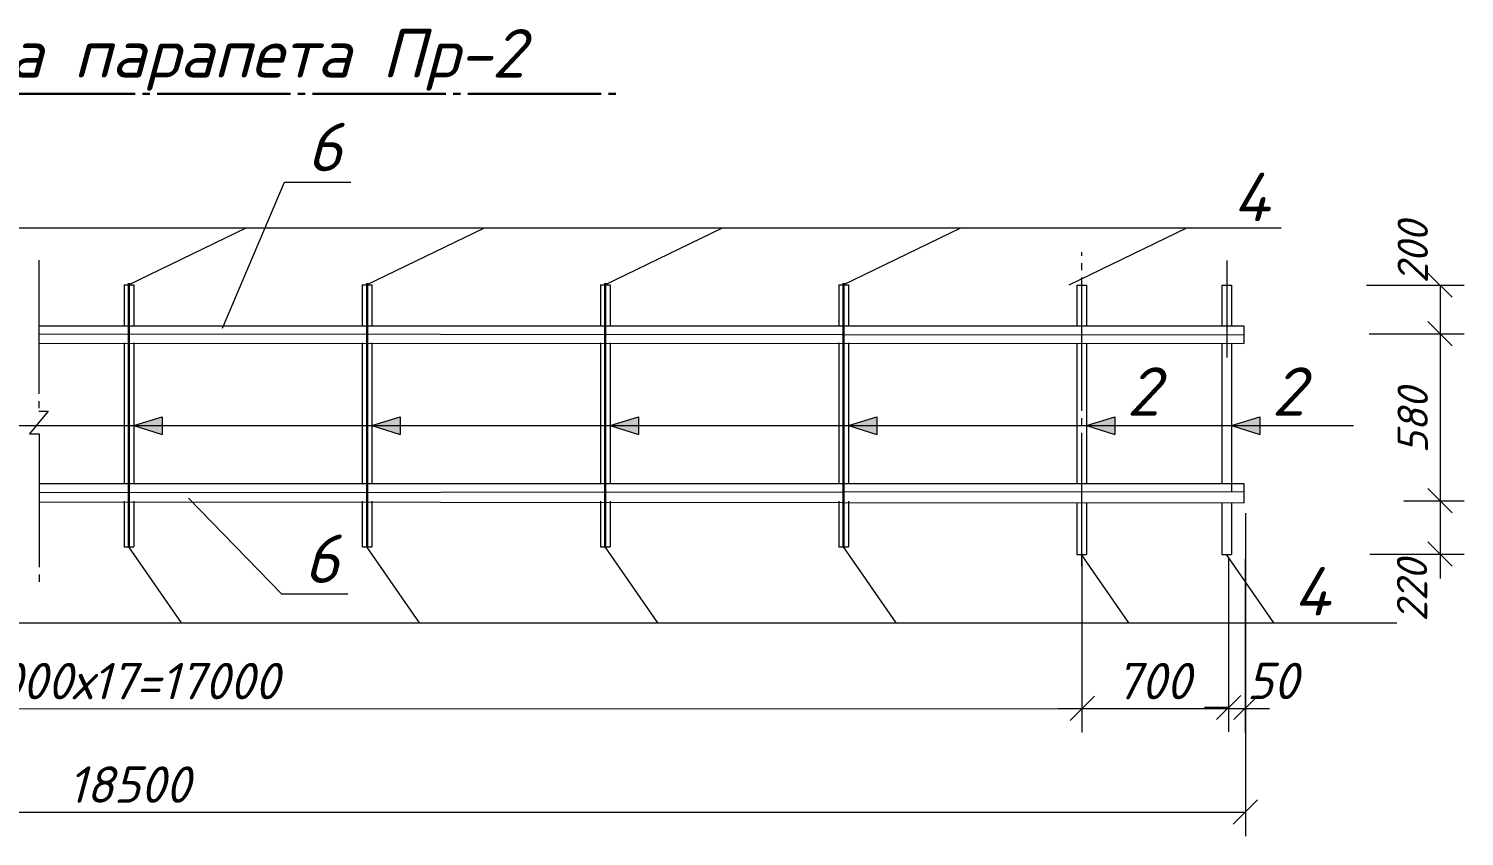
# Model space of a CAD drawing. Extents: x 108150 to 142535, y -18867 to -9422.
# Drawn here: x 140835.7 to 140954, y -16708.9 to -16642.3 of the extents above; entities that cross this region are included whole.
import ezdxf

# ---------------------------------------------------------------- set-up
doc = ezdxf.new("R2010")
doc.units = 0
doc.header["$MEASUREMENT"] = 0
doc.linetypes.add('ACAD_ISO04W100', pattern=[30, 24, -3, 0, -3])
doc.linetypes.add('JIS_08_11', pattern=[12.8, 11, -0.6, 0.6, -0.6])
for name, color, linetype, lineweight in [('Выносные', 8, 'Continuous', 15), ('Осевые', 8, 'ACAD_ISO04W100', 30), ('Размер.лини', 252, 'JIS_08_11', 20), ('Текст', 2, 'Continuous', 15)]:
    doc.layers.add(name, color=color, linetype=linetype, lineweight=lineweight)
doc.styles.add('ГОСТ 250', font='isocpeui.ttf', dxfattribs={"height": 250})
doc.styles.add('ГОСТ 300', font='isocpeui.ttf', dxfattribs={"height": 300})

# ---------------------------------------------------------------- blocks, each defined once
blk = doc.blocks.new('_Oblique')
at = {"color": 0, "linetype": 'ByBlock', "lineweight": -2}
blk.add_line((-0.5, -0.5), (0.5, 0.5), dxfattribs=at)

msp = doc.modelspace()

# ---------------------------------------------------------------- hatches: boundary and pattern name
at = {"layer": 'Выносные'}
h = msp.add_hatch(color=256, dxfattribs=at)
h.paths.add_polyline_path([(140846.6819, -16674.2697), (140844.3479, -16674.9999), (140846.6819, -16674.9999)])
h.paths.add_polyline_path([(140846.6819, -16674.9999), (140844.3479, -16674.9999), (140846.6819, -16675.7302)])
h = msp.add_hatch(color=256, dxfattribs=at)
h.paths.add_polyline_path([(140866.3119, -16674.2697), (140863.9779, -16674.9999), (140866.3119, -16674.9999)])
h.paths.add_polyline_path([(140866.3119, -16674.9999), (140863.9779, -16674.9999), (140866.3119, -16675.7302)])
h = msp.add_hatch(color=256, dxfattribs=at)
h.paths.add_polyline_path([(140885.9419, -16674.2697), (140883.6079, -16674.9999), (140885.9419, -16674.9999)])
h.paths.add_polyline_path([(140885.9419, -16674.9999), (140883.6079, -16674.9999), (140885.9419, -16675.7302)])
h = msp.add_hatch(color=256, dxfattribs=at)
h.paths.add_polyline_path([(140905.5919, -16674.2697), (140903.2579, -16674.9999), (140905.5919, -16674.9999)])
h.paths.add_polyline_path([(140905.5919, -16674.9999), (140903.2579, -16674.9999), (140905.5919, -16675.7302)])
h = msp.add_hatch(color=256, dxfattribs=at)
h.paths.add_polyline_path([(140925.2128, -16674.2697), (140922.8788, -16674.9999), (140925.2128, -16674.9999)])
h.paths.add_polyline_path([(140925.2128, -16674.9999), (140922.8788, -16674.9999), (140925.2128, -16675.7302)])
h = msp.add_hatch(color=256, dxfattribs=at)
h.paths.add_polyline_path([(140937.1721, -16674.2697), (140934.838, -16675), (140937.1721, -16675)])
h.paths.add_polyline_path([(140937.1721, -16675), (140934.838, -16675), (140937.1721, -16675.7303)])

# ---------------------------------------------------------------- linework, layer by layer
at = {"layer": 'Выносные', "color": 0}
for p, q in [((140851.6656, -16666.9685, -754.4947), (140856.7594, -16654.9375, -754.4947)), ((140856.7594, -16654.9375, -754.4947), (140862.2409, -16654.9375, -754.4947)), ((140843.9098, -16663.3861, -754.4947), (140853.6145, -16658.7023, -754.4947)), ((140863.5398, -16663.3861, -754.4947), (140873.2445, -16658.7023, -754.4947)), ((140883.1698, -16663.3861, -754.4947), (140892.8745, -16658.7023, -754.4947)), ((140902.8198, -16663.3861, -754.4947), (140912.5245, -16658.7023, -754.4947)), ((140921.4447, -16663.3861, -754.4947), (140931.1493, -16658.7023, -754.4947)), ((140848.8633, -16680.9872, -754.4947), (140856.5192, -16688.8866, -754.4947)), ((140843.9098, -16684.9861, -754.4947), (140848.2536, -16691.2778, -754.4947)), ((140863.5398, -16684.9861, -754.4947), (140867.8836, -16691.2778, -754.4947)), ((140883.1698, -16684.9861, -754.4947), (140887.5136, -16691.2778, -754.4947)), ((140902.8198, -16684.9861, -754.4947), (140907.1636, -16691.2778, -754.4947)), ((140922.4406, -16685.6261, -754.4947), (140926.3308, -16691.2608, -754.4947)), ((140934.3908, -16685.6261, -754.4947), (140938.2809, -16691.2608, -754.4947)), ((140856.5192, -16688.8866, -754.4947), (140862.0008, -16688.8866, -754.4947))]:
    msp.add_line(p, q, dxfattribs=at)
at = {"layer": 'Выносные', "color": 0, "lineweight": 20}
for p, q in [((140783.0245, -16658.7023, -754.4947), (140938.9126, -16658.7023, -754.4947)), ((140843.5479, -16663.3861, -754.4947), (140844.3479, -16663.3861, -754.4947)), ((140843.5479, -16663.3861, -754.4947), (140843.5479, -16666.7461, -754.4947)), ((140844.3479, -16663.3861, -754.4947), (140844.3479, -16666.7461, -754.4947)), ((140863.1779, -16663.3861, -754.4947), (140863.9779, -16663.3861, -754.4947)), ((140863.1779, -16663.3861, -754.4947), (140863.1779, -16666.7461, -754.4947)), ((140863.9779, -16663.3861, -754.4947), (140863.9779, -16666.7461, -754.4947)), ((140882.8079, -16663.3861, -754.4947), (140883.6079, -16663.3861, -754.4947)), ((140882.8079, -16663.3861, -754.4947), (140882.8079, -16666.7461, -754.4947)), ((140883.6079, -16663.3861, -754.4947), (140883.6079, -16666.7461, -754.4947)), ((140902.4579, -16663.3861, -754.4947), (140902.4579, -16666.7461, -754.4947)), ((140902.4579, -16663.3861, -754.4947), (140903.2579, -16663.3861, -754.4947)), ((140903.2579, -16663.3861, -754.4947), (140903.2579, -16666.7461, -754.4947)), ((140922.0787, -16663.4206, -754.4947), (140922.0787, -16666.7806, -754.4947)), ((140922.0787, -16663.4206, -754.4947), (140922.8787, -16663.4206, -754.4947)), ((140922.8787, -16663.4206, -754.4947), (140922.8787, -16666.7806, -754.4947)), ((140934.0381, -16663.4233, -754.4947), (140934.0381, -16666.7833, -754.4947)), ((140934.0381, -16663.4233, -754.4947), (140934.8381, -16663.4233, -754.4947)), ((140934.8381, -16663.4233, -754.4947), (140934.8381, -16666.7833, -754.4947)), ((140836.5115, -16666.7609, -754.4947), (140935.8421, -16666.7837, -754.4947)), ((140935.8421, -16666.7837, -754.4947), (140935.8392, -16668.2258, -754.4947)), ((140836.5115, -16667.4328, -754.4947), (140935.8407, -16667.5047, -754.4947)), ((140836.5115, -16668.2017, -754.4947), (140935.8392, -16668.2258, -754.4947)), ((140843.5479, -16668.1861, -754.4947), (140843.5479, -16679.7861, -754.4947)), ((140844.3479, -16668.1861, -754.4947), (140844.3479, -16679.7861, -754.4947)), ((140863.1779, -16668.1861, -754.4947), (140863.1779, -16679.7861, -754.4947)), ((140863.9779, -16668.1861, -754.4947), (140863.9779, -16679.7861, -754.4947)), ((140882.8079, -16668.1861, -754.4947), (140882.8079, -16679.7861, -754.4947)), ((140883.6079, -16668.1861, -754.4947), (140883.6079, -16679.7861, -754.4947)), ((140902.4579, -16668.1861, -754.4947), (140902.4579, -16679.7861, -754.4947)), ((140903.2579, -16668.1861, -754.4947), (140903.2579, -16679.7861, -754.4947)), ((140922.0789, -16668.2224, -754.4947), (140922.0787, -16679.7861, -754.4947)), ((140922.8789, -16668.2226, -754.4947), (140922.8787, -16679.7861, -754.4947)), ((140934.0382, -16668.2253, -754.4947), (140934.038, -16679.7861, -754.4947)), ((140934.8382, -16668.2255, -754.4947), (140934.838, -16680.4261, -754.4947)), ((140773.8181, -16674.9999, -754.4947), (140944.8775, -16674.9999, -754.4947)), ((140836.5405, -16679.7861, -754.4947), (140935.8536, -16679.7861, -754.4947)), ((140935.838, -16679.7861, -754.4947), (140935.8385, -16681.3802, -754.4947)), ((140836.5412, -16680.523, -754.4947), (140935.838, -16680.4261, -754.4947)), ((140836.5418, -16681.2868, -754.4947), (140935.838, -16681.3802, -754.4947)), ((140843.5479, -16681.2261, -754.4947), (140843.5479, -16684.9861, -754.4947)), ((140844.3479, -16681.2261, -754.4947), (140844.3479, -16684.9861, -754.4947)), ((140863.1779, -16681.2261, -754.4947), (140863.1779, -16684.9861, -754.4947)), ((140863.9779, -16681.2261, -754.4947), (140863.9779, -16684.9861, -754.4947)), ((140882.8079, -16681.2261, -754.4947), (140882.8079, -16684.9861, -754.4947)), ((140883.6079, -16681.2261, -754.4947), (140883.6079, -16684.9861, -754.4947)), ((140902.4579, -16681.2261, -754.4947), (140902.4579, -16684.9861, -754.4947)), ((140903.2579, -16681.2261, -754.4947), (140903.2579, -16684.9861, -754.4947)), ((140922.0792, -16681.3673, -754.4947), (140922.0787, -16685.6261, -754.4947)), ((140922.8792, -16681.368, -754.4947), (140922.8787, -16685.6261, -754.4947)), ((140934.0385, -16681.3785, -754.4947), (140934.038, -16685.6261, -754.4947)), ((140934.8385, -16681.3793, -754.4947), (140934.838, -16685.6261, -754.4947)), ((140843.5479, -16684.9861, -754.4947), (140844.3479, -16684.9861, -754.4947)), ((140863.1779, -16684.9861, -754.4947), (140863.9779, -16684.9861, -754.4947)), ((140882.8079, -16684.9861, -754.4947), (140883.6079, -16684.9861, -754.4947)), ((140902.4579, -16684.9861, -754.4947), (140903.2579, -16684.9861, -754.4947)), ((140922.0787, -16685.6261, -754.4947), (140922.8787, -16685.6261, -754.4947)), ((140934.038, -16685.6261, -754.4947), (140934.838, -16685.6261, -754.4947)), ((140777.6636, -16691.2778, -754.4947), (140948.4534, -16691.2582, -754.4947))]:
    msp.add_line(p, q, dxfattribs=at)
at = {"layer": 'Выносные', "color": 8}
for p, q in [((140934.4472, -16661.3861, -754.4947), (140934.4472, -16669.3861, -754.4947)), ((140945.964, -16663.4233, -754.4947), (140954.0125, -16663.4233, -754.4947)), ((140952.0125, -16663.4233, -754.4947), (140952.0125, -16683.1981, -754.4947)), ((140946.1804, -16667.4233, -754.4947), (140954.0125, -16667.4233, -754.4947)), ((140952.0125, -16679.1981, -754.4947), (140952.0125, -16687.5981, -754.4947)), ((140949.029, -16681.1981, -754.4947), (140954.0125, -16681.1981, -754.4947)), ((140935.9753, -16682.2261, -754.4947), (140935.9753, -16708.8679, -754.4947)), ((140922.4879, -16685.9861, -754.4947), (140922.4879, -16700.3185, -754.4947)), ((140934.5902, -16685.9149, -754.4947), (140934.5902, -16700.2474, -754.4947)), ((140935.9571, -16685.9861, -754.4947), (140935.9571, -16700.3185, -754.4947)), ((140946.2237, -16685.5981, -754.4947), (140954.0125, -16685.5981, -754.4947)), ((140783.0579, -16698.3185, -754.4947), (140922.4879, -16698.3606, -754.4947)), ((140920.5299, -16698.3185, -754.4947), (140936.1919, -16698.3185, -754.4947)), ((140934.5902, -16698.2474, -754.4947), (140932.5902, -16698.2474, -754.4947)), ((140934.5902, -16698.3185, -754.4947), (140936.0283, -16698.3185, -754.4947)), ((140935.9571, -16698.3185, -754.4947), (140937.9571, -16698.3185, -754.4947)), ((140769.9579, -16706.8679, -754.4947), (140935.9753, -16706.8679, -754.4947))]:
    msp.add_line(p, q, dxfattribs=at)
at = {"layer": 'Выносные'}
for p, q in [((140844.3479, -16674.9999, -754.4947), (140846.6819, -16674.2697, -754.4947)), ((140844.3479, -16674.9999, -754.4947), (140846.6819, -16675.7302, -754.4947)), ((140846.6819, -16674.2697, -754.4947), (140846.6819, -16675.7302, -754.4947)), ((140863.9779, -16674.9999, -754.4947), (140866.3119, -16674.2697, -754.4947)), ((140863.9779, -16674.9999, -754.4947), (140866.3119, -16675.7302, -754.4947)), ((140866.3119, -16674.2697, -754.4947), (140866.3119, -16675.7302, -754.4947)), ((140883.6079, -16674.9999, -754.4947), (140885.9419, -16674.2697, -754.4947)), ((140883.6079, -16674.9999, -754.4947), (140885.9419, -16675.7302, -754.4947)), ((140885.9419, -16674.2697, -754.4947), (140885.9419, -16675.7302, -754.4947)), ((140903.2579, -16674.9999, -754.4947), (140905.5919, -16674.2697, -754.4947)), ((140903.2579, -16674.9999, -754.4947), (140905.5919, -16675.7302, -754.4947)), ((140905.5919, -16674.2697, -754.4947), (140905.5919, -16675.7302, -754.4947)), ((140922.8788, -16674.9999, -754.4947), (140925.2128, -16674.2697, -754.4947)), ((140922.8788, -16674.9999, -754.4947), (140925.2128, -16675.7302, -754.4947)), ((140925.2128, -16674.2697, -754.4947), (140925.2128, -16675.7302, -754.4947)), ((140934.838, -16675, -754.4947), (140937.1721, -16674.2697, -754.4947)), ((140934.838, -16675, -754.4947), (140937.1721, -16675.7303, -754.4947)), ((140937.1721, -16674.2697, -754.4947), (140937.1721, -16675.7303, -754.4947))]:
    msp.add_line(p, q, dxfattribs=at)
at = {"layer": 'Осевые', "ltscale": 100}
for p, q in [((140843.9479, -16663.2455, -754.4947), (140843.9479, -16684.9861, -754.4947)), ((140843.9479, -16663.2455, -754.4947), (140843.9479, -16684.9861, -754.4947)), ((140863.5779, -16663.2455, -754.4947), (140863.5779, -16684.9861, -754.4947)), ((140863.5779, -16663.2455, -754.4947), (140863.5779, -16684.9861, -754.4947)), ((140883.2079, -16663.2455, -754.4947), (140883.2079, -16684.9861, -754.4947)), ((140883.2079, -16663.2455, -754.4947), (140883.2079, -16684.9861, -754.4947)), ((140902.8579, -16663.2455, -754.4947), (140902.8579, -16684.9861, -754.4947))]:
    msp.add_line(p, q, dxfattribs=at)
at = {"layer": 'Размер.лини', "color": 2, "lineweight": 30}
msp.add_line((140820.6718, -16647.6536, -754.4947), (140884.1276, -16647.6536, -754.4947), dxfattribs=at)
at = {"layer": 'Размер.лини', "color": 252}
for p, q in [((140922.4879, -16686.5941, -754.4947), (140922.4879, -16660.6869, -754.4947)), ((140836.5115, -16661.3732, -754.4947), (140836.5115, -16673.8054, -754.4947)), ((140837.2919, -16673.8054, -754.4947), (140835.7465, -16675.6804, -754.4947)), ((140836.5115, -16673.8054, -754.4947), (140837.2919, -16673.8054, -754.4947)), ((140835.7465, -16675.6804, -754.4947), (140836.5372, -16675.6804, -754.4947)), ((140836.5372, -16675.6804, -754.4947), (140836.5473, -16687.9572, -754.4947))]:
    msp.add_line(p, q, dxfattribs=at)

# ---------------------------------------------------------------- block references
at = {"layer": 'Выносные', "color": 8, "xscale": 2, "yscale": 2, "zscale": 2}
for p, rotation in [((140952.0125, -16663.4233, -754.4947), 90), ((140952.0125, -16667.4233, -754.4947), 90), ((140952.0125, -16681.1981, -754.4947), 90), ((140952.0125, -16685.5981, -754.4947), 270), ((140922.5299, -16698.3185, -754.4947), 180), ((140936.0283, -16698.2474, -754.4947), 180)]:
    msp.add_blockref('_Oblique', p, dxfattribs=dict(at, rotation=rotation))
for p in [(140922.5299, -16698.3185, -754.4947), (140934.5902, -16698.2474, -754.4947), (140934.5902, -16698.2474, -754.4947), (140935.9753, -16706.8679, -754.4947)]:
    msp.add_blockref('_Oblique', p, dxfattribs=at)

# ---------------------------------------------------------------- texts
at = {"layer": 'Выносные', "color": 0, "lineweight": 15, "char_height": 2.5, "attachment_point": 5, "rotation": 90, "style": 'ГОСТ 250'}
for s, insert in [('200', (140949.7625, -16660.7147, -754.4947)), ('580', (140949.7625, -16674.5981, -754.4947)), ('220', (140949.7034, -16688.6029, -754.4947))]:
    msp.add_mtext(s, dxfattribs=dict(at, insert=insert))
at = {"layer": 'Выносные', "color": 0, "lineweight": 15, "char_height": 3, "attachment_point": 5, "style": 'ГОСТ 250'}
for s, insert in [('1000х17=17000                                                               ', (140843.9579, -16696.0685, -754.4947)), ('700', (140928.3609, -16696.0685, -754.4947)), ('50', (140938.1961, -16696.057, -754.4947)), ('18500', (140843.9579, -16704.6018, -754.4947))]:
    msp.add_mtext(s, dxfattribs=dict(at, insert=insert))
at = {"layer": 'Текст', "style": 'ГОСТ 300'}
for s, p in [('Рамка парапета Пр-2', (140821.6309, -16646.2992, -754.4947)), ('6', (140858.6072, -16654.0291, -754.4947)), ('4', (140934.9274, -16658.1545, -754.4947)), ('2', (140926.1739, -16674.1923, -754.4947)), ('2', (140938.1332, -16674.1923, -754.4947)), ('6', (140858.3671, -16687.9783, -754.4947)), ('4', (140939.9198, -16690.6636, -754.4947))]:
    msp.add_text(s, height=4, dxfattribs=at).set_placement(p)

doc.saveas('drawing.dxf')
